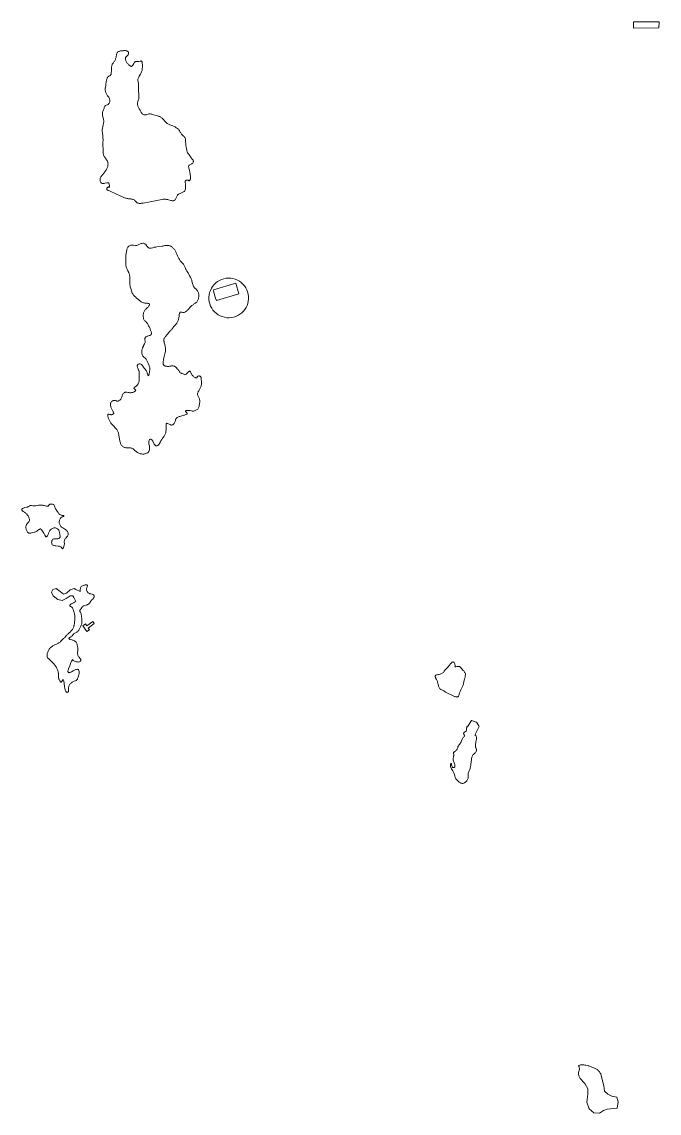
# Model space of a CAD drawing. Header units: metres. Extents: x 793723 to 812165, y 297650 to 314276.
# Drawn here: x 804742 to 806588, y 307861 to 311022 of the extents above; entities that cross this region are included whole.
import ezdxf

# ---------------------------------------------------------------- set-up
doc = ezdxf.new("R2010")
doc.units = ezdxf.units.M

msp = doc.modelspace()

# ---------------------------------------------------------------- linework, layer by layer
at = {"linetype": 'Continuous', "lineweight": 13}
for points in [[(806587.78, 311022.1), (806587.27, 311005.39), (806513.5, 311004), (806513.68, 311022.37)], [(805305.94, 310215.57), (805304.82, 310218.56), (805303.15, 310218.11), (805296.31, 310242.11), (805298.09, 310242.56), (805297.19, 310245.87), (805361.91, 310264.95), (805370.32, 310234.65)], [(804930.31, 309256.04), (804917.81, 309272.28), (804926.25, 309278.17), (804930.27, 309272.97), (804947.16, 309285.19), (804950.84, 309279.99), (804933.51, 309266.01), (804937.53, 309260.93)]]:
    msp.add_lwpolyline(points, close=True, dxfattribs=at)
for points in [[(804987.1, 310854.44), (804987.65, 310856.44), (804988.31, 310858.32), (804989.09, 310859.98), (804989.97, 310861.53), (804991.08, 310862.86), (804992.31, 310863.86), (804993.64, 310864.64), (804996.31, 310866.19), (804997.53, 310866.97), (804998.53, 310867.97), (804999.41, 310869.41), (804999.97, 310870.96), (805000.3, 310872.73), (805000.63, 310874.73), (805000.73, 310876.72), (805000.84, 310878.82), (805001.05, 310885.35), (805001.37, 310889.78), (805001.59, 310891.88), (805001.92, 310893.87), (805002.24, 310895.87), (805002.91, 310897.64), (805003.68, 310899.3), (805004.46, 310900.52), (805006.23, 310902.85), (805007.34, 310904.4), (805008.45, 310906.06), (805009.56, 310907.72), (805010.56, 310909.5), (805011.56, 310911.38), (805012.44, 310913.15), (805013.33, 310915.15), (805013.99, 310917.03), (805014.43, 310919.02), (805014.87, 310920.9), (805015.75, 310926.66), (805016.19, 310928.76)], [(805016.19, 310928.76), (805016.85, 310930.65), (805017.63, 310932.42), (805018.62, 310933.97), (805020.07, 310935.19), (805021.73, 310936.08), (805023.62, 310936.86), (805025.74, 310937.42), (805027.85, 310937.87), (805030.07, 310938.31), (805032.41, 310938.54), (805034.63, 310938.77), (805036.97, 310938.99), (805039.2, 310939), (805041.42, 310939), (805043.43, 310938.79), (805045.32, 310938.35), (805047.1, 310937.69), (805048.33, 310936.7), (805049.33, 310935.59), (805050.22, 310934.27), (805050.67, 310932.94), (805051.01, 310931.5), (805050.79, 310930.06), (805050.24, 310928.51), (805049.35, 310927.18), (805048.24, 310925.74), (805044.36, 310921.64), (805043.25, 310920.2), (805042.25, 310918.76), (805041.7, 310917.32), (805041.59, 310915.66), (805041.81, 310914), (805042.26, 310912.23), (805042.71, 310910.68), (805043.27, 310909.02), (805044.06, 310907.47), (805044.95, 310905.7)], [(805044.95, 310905.7), (805046.18, 310904.05), (805047.41, 310902.5), (805048.63, 310900.95), (805050.08, 310899.52), (805051.42, 310898.08), (805052.76, 310896.87), (805054.1, 310895.77), (805055.43, 310894.88), (805056.77, 310894.11), (805058, 310893.56)], [(805058, 310893.56), (805059.33, 310893.34), (805060.44, 310893.57), (805061.56, 310894.23), (805062.55, 310895.45), (805063.44, 310897), (805065.99, 310902.1), (805066.87, 310903.76), (805067.98, 310905.09), (805069.21, 310906.09), (805070.54, 310906.65), (805071.99, 310906.98), (805073.54, 310906.99), (805076.88, 310907.11), (805078.66, 310907.22), (805080.55, 310907.56), (805084.22, 310908.45), (805085.89, 310908.79), (805087.34, 310908.9), (805088.56, 310908.57), (805089.34, 310907.69), (805089.9, 310906.47), (805090.24, 310904.92), (805090.47, 310903.15), (805090.58, 310901.27), (805090.7, 310899.17), (805090.71, 310894.86), (805090.72, 310890.43), (805090.61, 310888.22), (805090.39, 310886), (805090.18, 310883.79), (805089.85, 310881.57), (805089.3, 310879.47), (805088.41, 310877.26), (805087.42, 310875.04), (805086.31, 310872.93), (805085.09, 310870.83), (805081.43, 310864.51)], [(804981.05, 310776.19), (804981.83, 310777.74), (804982.94, 310779.07), (804984.38, 310780.07), (804986.05, 310780.96), (804989.6, 310782.3), (804991.27, 310783.19), (804992.83, 310784.19), (804993.94, 310785.52), (804994.82, 310787.07), (804995.49, 310788.73), (804996.04, 310790.61), (804996.37, 310792.61), (804996.47, 310794.6), (804996.25, 310796.48), (804995.91, 310798.47), (804995.13, 310800.24), (804994.23, 310802.01), (804993.11, 310803.77), (804989.99, 310808.3), (804988.98, 310809.74), (804987.87, 310811.62), (804986.86, 310813.5), (804985.85, 310815.38), (804984.96, 310817.37), (804984.18, 310819.36), (804983.62, 310821.35), (804983.17, 310823.34), (804982.94, 310825.33), (804983.04, 310827.54), (804983.37, 310829.76), (804984.8, 310836.62), (804985.13, 310838.83), (804985.35, 310841.16), (804986, 310848.13), (804986.33, 310850.35), (804986.66, 310852.45), (804987.1, 310854.44)], [(805081.43, 310864.51), (805080.32, 310862.41), (805079.33, 310860.3), (805078.55, 310858.2), (805078, 310856.09), (805077.9, 310853.99), (805077.9, 310851.89), (805078.24, 310849.68), (805079.26, 310843.15), (805079.6, 310840.83), (805079.82, 310838.61), (805079.83, 310836.62), (805079.72, 310834.63), (805079.4, 310830.54), (805079.29, 310828.43), (805079.3, 310826.22), (805079.41, 310823.9), (805079.53, 310821.57), (805080.44, 310812.39), (805080.56, 310810.07), (805080.67, 310807.85), (805080.68, 310805.53), (805080.57, 310803.32), (805080.36, 310801.1), (805080.03, 310799.11), (805079.48, 310797.23), (805077.71, 310791.58), (805077.27, 310789.7), (805076.83, 310787.81), (805076.5, 310785.93), (805076.5, 310784.05), (805076.73, 310782.06), (805077.29, 310780.07), (805077.96, 310778.08), (805078.75, 310776.09), (805079.75, 310774.1), (805081.76, 310770.12), (805083.89, 310766.25)], [(804976.78, 310651.47), (804976.52, 310667.18), (804976.62, 310671.83), (804976.71, 310681.23), (804976.59, 310685.99), (804976.58, 310688.32), (804976.36, 310690.64), (804976.13, 310692.85), (804975.22, 310699.49), (804974.88, 310701.7), (804974.66, 310703.92), (804974.54, 310706.13), (804974.64, 310708.34), (804974.75, 310710.78), (804974.97, 310713.1), (804975.3, 310715.54), (804975.85, 310717.86), (804977.61, 310724.84), (804978.16, 310727.16), (804978.6, 310729.38), (804978.82, 310731.7), (804978.92, 310734.02), (804978.7, 310736.24), (804978.36, 310738.56), (804977.8, 310740.77), (804976, 310747.63), (804975.44, 310749.84), (804975.1, 310752.16), (804974.98, 310754.27), (804974.98, 310756.48), (804975.19, 310758.58), (804975.63, 310760.69), (804976.19, 310762.46), (804978.18, 310767.55), (804978.73, 310769.21), (804979.72, 310772.54), (804980.28, 310774.42), (804981.05, 310776.19)], [(805083.89, 310766.25), (805086.23, 310762.16), (805087.46, 310760.17), (805088.69, 310758.41), (805090.03, 310756.75), (805091.48, 310755.31), (805093.04, 310754.21), (805094.71, 310753.44), (805096.6, 310753.11), (805098.38, 310753.01), (805100.05, 310753.01), (805101.72, 310753.35), (805103.72, 310753.9), (805107.61, 310755.13), (805109.73, 310755.58), (805111.62, 310755.69), (805113.73, 310755.59), (805115.74, 310755.26), (805117.85, 310754.82), (805119.97, 310754.27), (805126.54, 310752.3), (805132.77, 310750.65), (805134.89, 310749.99), (805136.89, 310749.34), (805138.9, 310748.57), (805140.9, 310747.68), (805142.8, 310746.69), (805144.58, 310745.59), (805146.36, 310744.38), (805148.15, 310743.05), (805149.71, 310741.62), (805151.27, 310740.18), (805152.83, 310738.64), (805154.17, 310736.98), (805157.96, 310732.34), (805159.3, 310730.8), (805160.75, 310729.47), (805162.53, 310728.15)], [(805162.53, 310728.15), (805164.43, 310727.05), (805166.43, 310726.06), (805168.55, 310725.06), (805175.12, 310722.42), (805179.35, 310720.66), (805183.25, 310718.79), (805185.26, 310717.8), (805187.15, 310716.81), (805188.93, 310715.71), (805190.61, 310714.71), (805192.17, 310713.61), (805193.73, 310712.51), (805195.07, 310711.29), (805196.18, 310709.97), (805197.19, 310708.64), (805197.97, 310707.21), (805199.53, 310704.22), (805200.65, 310702.23), (805201.77, 310700.35), (805203.11, 310698.59), (805204.45, 310696.82), (805205.9, 310695.16), (805207.46, 310693.62), (805210.02, 310691.52), (805211.58, 310690.2), (805212.92, 310688.65), (805214.04, 310686.99), (805214.71, 310685.33), (805215.27, 310683.57), (805215.61, 310681.68), (805215.95, 310679.58), (805216.06, 310677.59), (805216.53, 310668.08), (805216.65, 310666.19), (805216.87, 310664.2), (805217.1, 310662.21), (805217.55, 310660)], [(805217.55, 310660), (805218.45, 310655.47), (805219.24, 310651.04), (805219.69, 310648.94), (805220.25, 310646.84), (805220.92, 310644.85), (805221.82, 310643.08), (805222.94, 310641.31), (805224.05, 310639.65), (805225.28, 310638), (805228.85, 310633.25), (805229.97, 310631.7), (805231.98, 310628.72), (805232.87, 310627.28), (805234.21, 310625.62), (805236.78, 310622.64), (805237.78, 310621.21), (805238.45, 310619.66), (805238.46, 310618), (805238.13, 310616.45), (805237.46, 310614.79), (805236.47, 310613.24), (805235.36, 310611.79), (805233.91, 310610.57), (805232.47, 310609.68), (805227.91, 310607.68), (805226.58, 310606.9), (805225.58, 310605.91), (805225.02, 310604.8), (805224.81, 310603.47), (805224.81, 310601.92), (805225.15, 310600.37), (805225.48, 310598.6), (805227.17, 310592.96), (805227.62, 310590.64), (805228.18, 310588.43), (805228.52, 310585.99), (805229.2, 310581.35)], [(804968.85, 310569.56), (804969.62, 310571.66), (804970.73, 310573.66), (804971.95, 310575.54), (804973.39, 310577.32), (804974.95, 310579.2), (804979.72, 310584.64), (804981.27, 310586.52), (804982.71, 310588.52), (804984.16, 310590.51), (804985.49, 310592.73), (804986.59, 310594.83), (804987.7, 310597.05), (804988.7, 310599.26), (804989.58, 310601.26), (804990.25, 310603.36), (804990.8, 310605.35), (804991.02, 310606.79), (804991.13, 310608.23), (804991.23, 310610.22), (804991.12, 310612.22), (804990.78, 310614.32), (804990.33, 310616.2), (804989.43, 310618.3), (804988.43, 310620.29), (804987.2, 310622.28), (804985.86, 310624.16), (804983.07, 310628.02), (804981.73, 310630.01), (804980.5, 310632), (804979.38, 310633.99), (804978.49, 310636.09), (804977.93, 310638.19), (804977.48, 310640.29), (804977.14, 310642.5), (804977.02, 310644.72), (804976.9, 310646.93), (804976.78, 310651.47)], [(804987.61, 310540.17), (804988.28, 310541.61), (804989.39, 310542.5), (804990.61, 310543.16), (804991.83, 310543.61), (804992.83, 310543.94), (804993.28, 310543.94), (804993.39, 310543.17), (804993.73, 310542.62), (804994.06, 310542.18), (804994.4, 310542.18), (804994.73, 310542.51), (804994.95, 310543.17), (804995.06, 310544.17), (804995.05, 310548.6), (804994.93, 310550.26), (804994.71, 310551.8), (804994.26, 310553.24), (804993.7, 310554.57), (804993.03, 310555.56), (804992.03, 310556.11), (804990.8, 310556.44), (804989.36, 310556.33), (804987.69, 310555.99), (804982.35, 310554.65), (804980.24, 310554.2), (804978.12, 310553.98), (804976.12, 310553.97), (804974.23, 310554.3), (804972.67, 310555.07), (804971.22, 310556.18), (804970.1, 310557.39), (804969.21, 310558.94), (804968.54, 310560.93), (804968.2, 310563.03), (804968.19, 310565.13), (804968.41, 310567.35), (804968.85, 310569.56)], [(805229.2, 310581.35), (805229.54, 310578.91), (805229.76, 310576.59), (805229.88, 310574.38), (805230, 310572.05), (805229.89, 310569.95), (805229.78, 310567.96), (805229.34, 310566.19), (805228.79, 310564.64), (805228.13, 310563.42), (805227.24, 310562.64), (805226.35, 310562.2), (805225.24, 310562.19), (805224.12, 310562.63), (805223.01, 310563.3), (805221.78, 310563.74), (805220.45, 310564.06), (805219.22, 310563.95), (805217.89, 310563.5), (805216.67, 310562.84), (805215.56, 310561.84), (805214.78, 310560.73), (805214.34, 310559.4), (805214.23, 310557.96), (805214.46, 310556.53), (805215.24, 310553.1), (805215.58, 310551.11), (805215.81, 310548.89), (805215.93, 310546.57), (805216.04, 310544.36), (805215.94, 310542.03), (805215.72, 310539.82), (805215.61, 310538.49), (805215.39, 310537.16), (805214.84, 310535.39), (805214.18, 310533.84), (805213.29, 310532.4), (805211.96, 310531.07)], [(805093.42, 310497.37), (805090.97, 310497.03), (805088.64, 310496.69), (805086.3, 310496.47), (805083.97, 310496.35), (805081.74, 310496.46), (805079.51, 310496.78), (805077.51, 310497.33), (805075.84, 310498.32), (805074.28, 310499.43), (805072.83, 310500.75), (805069.82, 310503.62), (805068.26, 310505.06), (805066.69, 310506.27), (805065.02, 310507.26), (805063.24, 310508.03), (805061.24, 310508.58), (805059.23, 310509.02), (805057.12, 310509.24), (805050.77, 310509.88), (805048.55, 310510.21), (805046.43, 310510.54), (805044.1, 310511.09), (805041.76, 310511.86), (805039.42, 310512.62), (805037.08, 310513.62), (805034.74, 310514.5), (805027.95, 310517.58), (805012.02, 310525.07), (804999.09, 310531.23), (804997.2, 310532), (804995.42, 310532.66), (804991.97, 310533.87), (804990.41, 310534.53), (804989.18, 310535.52), (804988.07, 310536.96), (804987.51, 310538.51), (804987.61, 310540.17)], [(805211.96, 310531.07), (805210.18, 310529.96), (805208.29, 310528.96), (805206.18, 310528.07), (805201.95, 310526.4), (805199.84, 310525.51), (805197.73, 310524.51), (805195.84, 310523.39), (805194.17, 310522.06), (805192.73, 310520.51), (805191.4, 310518.63), (805190.29, 310516.63), (805189.3, 310514.64), (805187.41, 310510.54), (805186.42, 310508.65), (805185.31, 310506.88), (805184.09, 310505.44), (805182.75, 310504.44), (805181.09, 310503.88), (805179.2, 310503.88), (805177.3, 310503.98), (805175.19, 310504.42), (805172.96, 310504.97), (805166.39, 310506.84), (805164.39, 310507.27), (805162.27, 310507.82), (805160.27, 310508.15), (805158.15, 310508.48), (805156.04, 310508.58), (805153.7, 310508.47), (805151.37, 310508.24), (805149.03, 310507.9), (805142.02, 310506.45), (805137.24, 310505.55), (805113.44, 310501.29), (805108.77, 310500.39), (805097.87, 310498.15), (805093.42, 310497.37)], [(805053.85, 310287.8), (805053.4, 310290.12), (805052.73, 310292), (805051.95, 310293.99), (805051.05, 310295.87), (805048.15, 310301.51), (805047.25, 310303.38), (805046.36, 310305.6), (805045.57, 310307.81), (805044.79, 310310.02), (805044.12, 310312.23), (805043.67, 310314.55), (805043.22, 310316.76), (805042.88, 310319.2), (805042.76, 310321.74), (805042.64, 310324.18), (805042.61, 310338.12), (805042.82, 310342.55), (805042.93, 310344.65), (805043.15, 310346.75), (805043.69, 310351.07), (805045.34, 310361.7), (805045.78, 310363.91), (805046.44, 310365.91), (805047.21, 310367.79), (805048.43, 310369.45), (805049.77, 310370.89), (805051.43, 310372.22), (805053.21, 310373.45), (805055.1, 310374.34), (805057.1, 310375.12), (805059.1, 310375.56), (805061.33, 310375.79), (805063.66, 310375.68), (805070.45, 310374.81), (805072.79, 310374.71), (805074.9, 310374.83), (805077.02, 310375.27)], [(805077.02, 310375.27), (805079.02, 310376.05), (805080.91, 310376.94), (805084.8, 310379.05), (805087.02, 310380.05), (805089.35, 310380.72), (805091.69, 310381.06), (805094.03, 310380.85), (805095.92, 310380.19), (805097.7, 310379.42), (805099.26, 310378.31), (805100.38, 310377.43), (805101.27, 310376.66), (805101.83, 310376.11), (805102.05, 310375.77)], [(805102.05, 310375.77), (805102.83, 310374.34), (805103.73, 310372.9), (805104.95, 310371.35), (805106.41, 310369.7), (805108.19, 310368.15), (805110.08, 310367.05), (805112.2, 310366.5), (805114.42, 310366.51), (805116.65, 310366.84), (805120.76, 310368.07), (805122.99, 310368.63), (805125.21, 310369.19), (805129.88, 310370.09), (805136.89, 310371.1), (805148.46, 310372.67), (805150.57, 310373.01), (805152.69, 310373.46), (805155.91, 310374.24), (805157.58, 310374.58), (805159.47, 310374.8), (805161.47, 310374.92), (805163.47, 310374.92), (805165.48, 310374.71), (805167.37, 310374.38), (805169.26, 310373.94), (805171.16, 310373.17), (805172.83, 310372.4), (805174.39, 310371.3), (805175.84, 310370.19), (805177.29, 310368.98), (805178.74, 310367.65), (805180.3, 310366.22), (805181.75, 310364.67), (805183.2, 310363.13), (805184.54, 310361.47), (805185.76, 310359.81), (805186.88, 310358.16)], [(805186.88, 310358.16), (805188, 310356.06), (805188.89, 310353.85), (805189.79, 310351.63), (805191.47, 310347.1), (805192.25, 310344.89), (805193.26, 310342.68), (805194.15, 310340.8), (805196.17, 310337.15), (805198.29, 310333.51), (805199.52, 310331.74), (805200.63, 310329.97), (805201.97, 310328.42), (805203.53, 310326.77), (805206.77, 310323.57), (805208.33, 310321.91), (805209.67, 310320.14), (805210.9, 310318.38), (805212.01, 310316.5), (805213.02, 310314.51), (805214.03, 310312.52), (805214.92, 310310.53), (805217.05, 310305.22), (805217.72, 310303.56), (805218.61, 310301.91), (805219.62, 310300.25), (805222.97, 310294.94), (805227.55, 310286.88), (805230.01, 310282.57), (805231.02, 310280.36), (805232.02, 310278.14), (805232.92, 310275.93), (805233.7, 310273.61), (805234.38, 310271.18), (805236.06, 310264.1), (805236.62, 310261.78), (805237.41, 310259.57), (805238.3, 310257.36)], [(805109.9, 310206.04), (805108.46, 310206.59), (805106.79, 310206.92), (805104.78, 310207.13), (805100.55, 310207.46), (805098.33, 310207.78), (805096.1, 310208.11), (805093.99, 310208.66), (805091.76, 310209.54), (805089.64, 310210.53), (805087.64, 310211.74), (805085.63, 310213.18), (805083.62, 310214.5), (805079.83, 310217.59), (805077.83, 310219.13), (805074.15, 310222.22), (805070.47, 310225.53), (805068.68, 310227.19), (805067.01, 310228.85), (805065.34, 310230.61), (805063.89, 310232.49), (805062.66, 310234.37), (805061.54, 310236.36), (805060.65, 310238.46), (805059.97, 310240.67), (805059.3, 310242.88), (805057.39, 310249.63), (805055.82, 310254.82), (805055.37, 310256.37), (805054.92, 310258.58), (805054.7, 310260.91), (805054.58, 310263.23), (805054.57, 310265.56), (805054.55, 310276.29), (805054.43, 310280.94), (805054.31, 310283.26), (805054.19, 310285.58), (805053.85, 310287.8)], [(805286.16, 310205.24), (805284.48, 310211.76), (805283.57, 310218.4), (805283.44, 310225.04), (805284.21, 310231.68), (805285.64, 310238.21), (805287.74, 310244.52), (805290.73, 310250.51), (805294.27, 310256.16), (805298.49, 310261.37), (805303.26, 310266.03), (805308.6, 310270.14), (805314.26, 310273.47), (805320.38, 310276.25), (805326.71, 310278.26), (805333.28, 310279.49), (805339.95, 310280.06), (805346.63, 310279.74)], [(805346.63, 310279.74), (805353.2, 310278.65), (805359.65, 310276.89), (805365.89, 310274.36), (805371.68, 310271.06), (805377.15, 310267.2), (805382.05, 310262.67), (805386.4, 310257.59), (805390.2, 310252.07), (805393.22, 310246.21), (805395.68, 310239.91), (805397.25, 310233.49), (805398.16, 310226.86), (805398.29, 310220.11), (805397.63, 310213.46), (805396.09, 310206.93), (805393.99, 310200.73), (805391, 310194.64), (805387.46, 310188.98), (805383.24, 310183.88), (805378.46, 310179.23), (805373.13, 310175.12), (805367.47, 310171.67), (805361.35, 310168.89), (805355.02, 310166.89), (805348.45, 310165.65), (805341.78, 310165.2), (805335.1, 310165.4), (805328.53, 310166.49), (805322.08, 310168.36), (805315.95, 310170.89), (805310.05, 310174.09), (805304.69, 310178.06), (805299.68, 310182.58), (805295.33, 310187.55), (805291.53, 310193.08), (805288.51, 310199.04), (805286.16, 310205.24)], [(805238.3, 310257.36), (805239.31, 310255.37), (805240.65, 310253.6), (805242.21, 310251.83), (805247.23, 310246.97), (805248.9, 310245.21), (805250.24, 310243.44), (805251.36, 310241.67), (805252.25, 310239.68), (805252.93, 310237.69), (805253.49, 310235.7), (805253.94, 310233.6), (805254.27, 310231.5), (805254.39, 310229.28), (805254.29, 310227.07), (805253.96, 310224.75), (805253.52, 310222.42), (805252.97, 310220.21), (805252.3, 310217.99), (805251.53, 310215.89), (805250.53, 310213.89), (805249.42, 310212.01), (805248.2, 310210.35), (805246.65, 310208.91), (805244.98, 310207.68), (805243.09, 310206.57), (805239.32, 310204.24), (805237.54, 310203.02), (805235.87, 310201.91), (805234.43, 310200.69), (805232.87, 310199.36), (805229.99, 310196.69), (805228.66, 310195.25), (805227.32, 310193.92), (805226.1, 310192.37), (805222.33, 310187.93), (805221.11, 310186.49), (805219.78, 310185.16)], [(805113.75, 310131.8), (805112.97, 310133.9), (805111.07, 310138.1), (805108.94, 310142.19), (805107.94, 310144.18), (805106.82, 310146.16), (805105.59, 310148.04), (805104.36, 310149.81), (805102.91, 310151.58), (805101.57, 310153.01), (805098.78, 310155.66), (805097.45, 310156.99), (805096.22, 310158.42), (805095.21, 310159.86), (805094.43, 310161.74), (805093.87, 310163.73), (805093.53, 310165.72), (805093.41, 310167.93), (805093.3, 310170.15), (805093.4, 310172.36), (805093.51, 310174.57), (805093.73, 310176.79), (805094.17, 310179), (805094.72, 310181.11), (805095.49, 310183.1), (805096.6, 310184.98), (805097.93, 310186.76), (805099.38, 310188.42), (805101.04, 310189.97), (805105.93, 310194.63), (805107.48, 310196.18), (805108.81, 310197.74), (805109.92, 310199.29), (805110.81, 310200.95), (805111.25, 310202.61), (805111.36, 310204.05), (805110.91, 310205.16), (805109.9, 310206.04)], [(805219.78, 310185.16), (805218.33, 310183.83), (805216.78, 310182.83), (805215.22, 310181.94), (805213.56, 310181.27), (805211.78, 310180.83), (805210, 310180.71), (805208.22, 310180.82), (805204.88, 310181.36), (805203.32, 310181.47), (805201.87, 310181.36), (805200.65, 310181.02), (805199.65, 310180.02), (805198.87, 310178.69), (805198.21, 310177.03), (805197.77, 310175.15), (805197.33, 310173.16), (805197, 310171.05), (805195.9, 310164.19), (805195.58, 310161.98), (805195.02, 310159.65), (805194.47, 310157.44), (805193.81, 310155.33), (805192.93, 310153.23), (805191.82, 310151.23), (805190.49, 310149.35), (805189.04, 310147.57), (805187.49, 310145.8), (805182.83, 310140.48), (805181.28, 310138.7), (805179.83, 310136.82), (805177.17, 310133.05), (805175.84, 310131.39), (805174.4, 310129.72), (805173.07, 310128.28), (805170.51, 310126.06), (805169.4, 310124.95), (805167.96, 310123.4)], [(805088.99, 310063.79), (805088.87, 310066), (805088.86, 310068.33), (805089.08, 310070.54), (805089.52, 310072.42), (805090.07, 310074.31), (805090.74, 310076.19), (805091.51, 310078.07), (805093.61, 310083.06), (805094.28, 310084.39), (805097.16, 310089.82), (805097.93, 310091.59), (805098.37, 310093.36), (805098.59, 310095.24), (805098.48, 310097.23), (805098.13, 310101.11), (805098.02, 310103.1), (805098.24, 310104.65), (805098.57, 310106.09), (805099.12, 310107.53), (805099.9, 310108.63), (805101.23, 310109.86), (805102.9, 310110.74), (805104.67, 310111.52), (805106.68, 310112.19), (805110.79, 310113.42), (805112.68, 310114.09), (805114.35, 310114.87), (805115.68, 310115.75), (805116.68, 310116.86), (805117.12, 310118.19), (805117.23, 310119.74), (805117, 310121.4), (805116.66, 310123.39), (805116.1, 310125.38), (805115.43, 310127.48), (805114.65, 310129.69), (805113.75, 310131.8)], [(805167.96, 310123.4), (805166.74, 310121.74), (805164.08, 310118.19), (805162.86, 310116.64), (805157.64, 310110.54), (805156.42, 310109.1), (805155.31, 310107.55), (805154.31, 310106), (805153.54, 310104.44), (805153.1, 310102.89), (805152.99, 310101.12), (805153.11, 310099.13), (805153.22, 310097.58), (805153.56, 310095.92), (805153.9, 310094.15), (805154.35, 310092.05), (805155.58, 310087.85), (805156.14, 310085.53), (805156.7, 310083.21), (805157.15, 310080.88), (805157.49, 310078.56), (805157.72, 310076.24), (805157.84, 310073.91), (805157.84, 310071.48), (805157.74, 310069.26), (805157.41, 310066.94), (805156.97, 310064.73), (805155.98, 310060.19), (805153.22, 310048.78), (805152.12, 310044.02), (805151.68, 310041.7), (805151.35, 310039.37), (805151.14, 310037.16), (805151.03, 310034.94), (805151.04, 310032.84), (805151.26, 310031.18), (805151.6, 310029.74), (805152.27, 310028.42)], [(805105.82, 310001.31), (805106.27, 309999.76), (805106.83, 309998.43), (805107.39, 309997.55), (805107.95, 309997.22), (805108.5, 309997.66), (805109.05, 309998.77), (805109.61, 310000.32), (805110.05, 310002.09), (805110.6, 310004.2), (805110.93, 310006.52), (805111.37, 310008.85), (805111.7, 310011.17), (805111.91, 310013.72), (805112.13, 310016.15), (805112.12, 310018.59), (805111.9, 310020.91), (805111.45, 310023.01), (805110.89, 310025), (805110.32, 310026.99), (805109.54, 310028.98), (805107.86, 310033.18), (805106.86, 310035.28), (805105.85, 310037.38), (805104.84, 310039.37), (805103.84, 310041.36), (805102.61, 310043.35), (805101.38, 310045.12), (805100.04, 310046.78), (805098.48, 310048.21), (805095.25, 310050.97), (805093.8, 310052.29), (805092.46, 310053.84), (805091.34, 310055.61), (805090.45, 310057.49), (805089.77, 310059.48), (805089.32, 310061.69), (805088.99, 310063.79)], [(805081.17, 309981.22), (805081.38, 309983.21), (805081.49, 309984.76), (805081.71, 309988.41), (805081.81, 309990.63), (805081.91, 309997.93), (805081.9, 310000.37), (805081.78, 310002.8), (805081.67, 310005.12), (805081.44, 310007.45), (805081.1, 310009.77), (805080.54, 310011.98), (805079.98, 310013.64), (805077.74, 310018.95), (805077.07, 310021.05), (805076.4, 310023.04), (805076.06, 310024.92), (805076.05, 310026.69), (805076.38, 310028.24), (805077.27, 310029.46), (805078.38, 310030.35), (805079.83, 310031.01), (805081.49, 310031.46), (805083.16, 310031.69), (805084.83, 310031.58), (805086.39, 310031.03), (805088.06, 310030.04), (805089.51, 310028.71), (805090.85, 310026.95), (805092.19, 310025.07), (805096.1, 310019.1), (805097.44, 310017.11), (805101.35, 310012.03), (805102.46, 310010.26), (805103.47, 310008.61), (805104.25, 310006.73), (805104.92, 310004.85), (805105.82, 310001.31)], [(805152.27, 310028.42), (805153.05, 310027.42), (805154.17, 310026.43), (805155.61, 310025.77), (805157.17, 310025.22), (805158.84, 310024.78), (805160.85, 310024.45), (805162.96, 310024.13), (805165.08, 310024.02), (805167.08, 310024.25), (805169.08, 310024.47), (805173.31, 310025.15), (805175.53, 310025.48), (805177.65, 310025.6), (805179.76, 310025.61), (805181.65, 310025.39), (805183.55, 310024.84), (805185.22, 310023.96), (805186.89, 310022.63), (805188.34, 310021.2), (805192.69, 310016.67), (805194.03, 310015.24), (805195.26, 310013.8), (805196.48, 310012.25), (805197.49, 310010.6), (805198.38, 310008.94), (805199.39, 310007.39), (805200.5, 310006.07), (805201.95, 310005.07), (805203.62, 310004.3), (805205.29, 310003.64), (805209.08, 310002.32), (805210.97, 310001.67), (805212.75, 310001.23), (805214.53, 310001.01), (805216.2, 310001.35), (805217.54, 310001.9), (805218.87, 310002.9)], [(805218.87, 310002.9), (805219.98, 310004.12), (805222.31, 310006.78), (805223.53, 310008), (805224.75, 310009.11), (805225.98, 310009.78), (805227.09, 310010.11), (805228.09, 310010), (805228.98, 310009.56), (805229.87, 310008.57), (805230.54, 310007.24), (805232, 310004.04), (805232.89, 310002.27), (805234.01, 310000.5), (805235.35, 309998.85), (805236.91, 309997.3), (805238.47, 309995.75), (805240.03, 309994.43), (805241.7, 309993.11), (805243.26, 309992.11), (805244.71, 309991.34), (805246.16, 309990.9), (805247.27, 309990.91), (805248.27, 309991.46), (805249.05, 309992.46), (805249.83, 309993.68), (805250.6, 309994.79), (805251.71, 309995.78), (805252.71, 309996.23), (805253.94, 309996.56), (805255.16, 309996.57), (805256.5, 309996.35), (805257.72, 309995.8), (805258.72, 309995.14), (805259.62, 309994.14), (805260.4, 309993.15), (805260.85, 309991.93), (805260.96, 309990.61)], [(805043.19, 309949.37), (805045.3, 309949.16), (805049.75, 309948.39), (805051.65, 309948.17), (805053.76, 309948.07), (805055.76, 309948.07), (805057.77, 309948.08), (805059.55, 309948.3), (805061.33, 309948.53), (805062.99, 309948.87), (805064.88, 309949.53), (805066.55, 309950.31), (805068.11, 309951.2), (805069.44, 309952.2), (805070.55, 309953.31), (805071.22, 309954.31), (805071.44, 309955.3), (805071.21, 309956.19), (805070.65, 309956.96), (805069.76, 309957.73), (805068.87, 309958.4), (805067.2, 309959.5), (805066.64, 309960.05), (805066.19, 309960.6), (805066.08, 309961.16), (805066.52, 309962.15), (805067.41, 309963.15), (805068.74, 309964.26), (805072.97, 309967.37), (805074.3, 309968.59), (805075.63, 309969.81), (805076.85, 309971.14), (805077.96, 309972.47), (805078.96, 309974.02), (805079.73, 309975.57), (805080.4, 309977.35), (805080.84, 309979.34), (805081.17, 309981.22)], [(805260.96, 309990.61), (805261.08, 309987.95), (805261.08, 309986.51), (805261.31, 309984.96), (805262.09, 309981.76), (805262.43, 309979.99), (805262.44, 309977.99), (805262.44, 309975.89), (805262.11, 309973.79), (805261.78, 309971.57), (805261.34, 309969.36), (805260.68, 309967.26), (805260.02, 309965.04), (805259.13, 309962.94), (805258.25, 309960.83), (805257.14, 309958.84), (805253.93, 309953.08), (805252.82, 309951.19), (805251.93, 309949.31), (805251.27, 309947.43), (805250.72, 309945.54), (805250.61, 309943.66), (805250.84, 309941.78), (805251.4, 309939.9), (805252.18, 309938.02), (805253.08, 309936.14), (805255.09, 309932.38), (805255.98, 309930.51), (805256.65, 309928.51), (805257.1, 309926.52), (805257.22, 309924.64), (805257.11, 309922.76), (805256.89, 309920.88), (805256.35, 309917.01), (805255.36, 309910.14), (805254.92, 309907.93), (805254.37, 309905.82), (805253.48, 309903.94)], [(805000.34, 309904.23), (804999.67, 309906.44), (804999.11, 309908.77), (804998.77, 309911.09), (804998.54, 309913.3), (804998.65, 309915.3), (804998.86, 309917.29), (804999.42, 309919.06), (805000.19, 309920.72), (805001.41, 309922.16), (805002.86, 309923.38), (805004.52, 309924.49), (805006.19, 309925.27), (805007.75, 309925.72), (805009.3, 309925.94), (805010.86, 309925.73), (805012.42, 309925.29), (805015.43, 309924.3), (805016.99, 309923.86), (805018.54, 309923.75), (805020.32, 309923.98), (805021.99, 309924.53), (805023.66, 309925.42), (805025.21, 309926.53), (805026.66, 309927.87), (805027.99, 309929.42), (805029.21, 309931.3), (805030.09, 309933.19), (805030.98, 309935.29), (805032.64, 309939.61), (805033.52, 309941.71), (805034.41, 309943.6), (805035.52, 309945.48), (805036.74, 309947.03), (805038.07, 309948.25), (805039.52, 309949.03), (805041.3, 309949.37), (805043.19, 309949.37)], [(805003.91, 309855), (805002.46, 309856.54), (805001.12, 309858.2), (804999.78, 309859.97), (804998.44, 309861.74), (804997.21, 309863.5), (804996.09, 309865.38), (804995.09, 309867.26), (804994.08, 309869.14), (804993.3, 309871.13), (804992.51, 309873.12), (804991.95, 309875.22), (804991.5, 309877.21), (804991.17, 309879.09), (804990.94, 309880.97), (804990.82, 309882.63), (804990.93, 309883.96), (804991.15, 309885.07), (804991.71, 309885.84), (804992.48, 309885.96), (804993.49, 309885.85), (804995.94, 309885.19), (804997.38, 309884.75), (804998.94, 309884.53), (805000.61, 309884.43), (805002.17, 309884.43), (805003.95, 309884.88), (805005.5, 309885.54), (805006.73, 309886.43), (805007.61, 309887.54), (805008.06, 309888.87), (805007.94, 309890.09), (805007.38, 309891.52), (805006.6, 309893.07), (805003.25, 309898.04), (805002.24, 309899.92), (805001.24, 309902.02), (805000.34, 309904.23)], [(805253.48, 309903.94), (805252.26, 309902.28), (805250.93, 309900.84), (805249.38, 309899.5), (805247.6, 309898.28), (805245.82, 309897.17), (805244.04, 309896.28), (805242.04, 309895.39), (805240.15, 309894.84), (805238.26, 309894.5), (805236.37, 309894.38), (805234.59, 309894.6), (805232.81, 309895.15), (805229.25, 309896.36), (805227.46, 309896.69), (805225.57, 309896.9), (805223.57, 309896.79), (805220.23, 309896.34), (805218.9, 309896.11), (805217.67, 309895.78), (805216.67, 309895.33), (805215.9, 309894.78), (805215.68, 309894.22), (805215.79, 309893.67), (805216.35, 309892.9), (805218.91, 309890.69), (805219.69, 309889.81), (805220.14, 309888.92), (805220.36, 309888.04), (805220.25, 309887.26), (805219.59, 309886.27), (805218.37, 309885.49), (805216.81, 309884.71), (805215.03, 309884.04), (805213.03, 309883.37), (805210.81, 309882.7), (805201.69, 309880.25), (805199.35, 309879.58)], [(805199.35, 309879.58), (805197.13, 309878.8), (805195.13, 309878.02), (805193.13, 309877.02), (805191.35, 309875.91), (805189.79, 309874.69), (805188.46, 309873.25), (805187.58, 309871.69), (805186.91, 309870.03), (805186.36, 309868.26), (805185.37, 309864.61), (805184.82, 309862.72), (805184.15, 309861.06), (805183.04, 309859.29), (805181.71, 309857.74), (805180.27, 309856.3), (805178.6, 309855.3), (805176.93, 309854.52), (805175.27, 309854.29), (805173.82, 309854.4), (805172.37, 309854.84), (805170.81, 309855.5), (805166.02, 309857.92), (805164.46, 309858.69), (805163.13, 309859.13), (805161.9, 309859.35), (805160.9, 309859.13), (805160.12, 309858.35), (805159.68, 309857.02), (805159.46, 309855.25), (805159.36, 309853.37), (805159.25, 309851.16), (805159.38, 309844.07), (805159.38, 309841.53), (805159.28, 309839.09), (805159.17, 309836.77), (805158.84, 309834.33), (805158.4, 309832.01)], [(805065.49, 309784.32), (805063.82, 309785.53), (805062.04, 309786.52), (805060.26, 309787.29), (805058.25, 309787.73), (805056.25, 309788.06), (805054.13, 309788.17), (805045.57, 309788.59), (805043.23, 309788.8), (805040.89, 309789.13), (805038.66, 309789.57), (805036.66, 309790.23), (805034.77, 309791.22), (805033.21, 309792.43), (805031.98, 309793.87), (805030.75, 309795.53), (805029.75, 309797.29), (805028.74, 309799.17), (805027.84, 309801.16), (805027.06, 309803.15), (805026.39, 309805.25), (805025.72, 309807.58), (805025.26, 309809.9), (805024.7, 309812.33), (805024.36, 309814.77), (805022.78, 309824.39), (805022.33, 309826.82), (805021.88, 309829.15), (805021.32, 309831.47), (805020.65, 309833.68), (805019.86, 309835.89), (805018.86, 309837.99), (805017.74, 309839.98), (805016.29, 309841.86), (805014.73, 309843.62), (805013.16, 309845.39), (805006.81, 309851.91), (805003.91, 309855)], [(805109.61, 309808.1), (805109.39, 309806.44), (805109.29, 309804.67), (805109.4, 309802.79), (805109.52, 309800.69), (805109.86, 309798.7), (805110.98, 309793.72), (805111.32, 309791.4), (805111.55, 309789.07), (805111.55, 309786.64), (805111.45, 309784.32), (805111.12, 309782.1), (805110.68, 309780), (805109.91, 309778), (805108.8, 309776.34), (805107.58, 309775.12), (805106.13, 309774.01), (805104.46, 309773.12), (805102.69, 309772.45), (805100.8, 309771.79), (805098.91, 309771.23), (805096.9, 309770.78), (805094.9, 309770.44), (805092.79, 309770.33), (805090.67, 309770.32), (805088.56, 309770.54), (805086.44, 309770.87), (805084.33, 309771.42), (805082.32, 309772.08), (805080.43, 309772.96), (805078.65, 309773.84), (805076.98, 309774.94), (805075.19, 309775.93), (805073.52, 309777.15), (805071.96, 309778.36), (805070.29, 309779.9), (805067.05, 309782.88), (805065.49, 309784.32)], [(805158.4, 309832.01), (805157.85, 309829.8), (805157.08, 309827.58), (805156.08, 309825.59), (805154.86, 309823.7), (805153.64, 309821.93), (805150.87, 309818.16), (805149.43, 309816.28), (805146.88, 309812.17), (805144.33, 309808.19), (805143.22, 309806.08), (805140.45, 309800.87), (805139.45, 309799.32), (805138.46, 309797.88), (805137.68, 309796.88), (805136.79, 309795.99), (805135.46, 309794.89), (805134.01, 309794.22), (805132.68, 309793.88), (805131.34, 309793.99), (805130.12, 309794.32), (805128.89, 309794.87), (805127.56, 309796.08), (805126.22, 309797.63), (805125.1, 309799.4), (805123.98, 309801.28), (805120.85, 309807.24), (805119.74, 309809.12), (805118.73, 309810.56), (805117.73, 309811.77), (805116.61, 309812.66), (805115.5, 309813.21), (805114.16, 309813.32), (805112.72, 309812.98), (805111.49, 309812.09), (805110.5, 309810.87), (805109.94, 309809.54), (805109.61, 309808.1)], [(804742.43, 309611.49), (804743.54, 309612.37), (804745.1, 309613.15), (804746.77, 309613.82), (804748.66, 309614.49), (804750.66, 309615.05), (804756.11, 309616.5), (804757.77, 309616.95), (804759.22, 309617.61), (804760.33, 309618.17), (804762.89, 309619.72), (804764.44, 309620.5), (804766, 309621.06), (804767.78, 309621.17), (804769.78, 309621.07), (804773.79, 309620.52), (804775.9, 309620.31), (804778.02, 309620.2), (804779.91, 309620.32), (804781.8, 309620.54), (804787.81, 309621.66), (804790.03, 309622), (804792.26, 309622.34), (804794.37, 309622.56), (804796.59, 309622.68), (804798.71, 309622.68), (804800.93, 309622.47), (804802.83, 309622.14), (804804.72, 309621.7), (804806.61, 309621.15), (804810.29, 309619.95), (804811.96, 309619.51), (804813.63, 309619.07), (804815.19, 309618.96), (804816.41, 309619.18), (804817.52, 309619.85), (804819.41, 309622.29), (804820.29, 309623.18)], [(804820.29, 309623.18), (804821.41, 309624.07), (804822.63, 309624.73), (804824.74, 309625.18), (804826.97, 309625.3), (804829.19, 309625.19), (804831.2, 309624.86), (804832.98, 309624.54), (804834.2, 309624.21), (804834.65, 309623.99), (804834.98, 309622.66), (804835.54, 309621.11), (804836.22, 309619.12)], [(804836.22, 309619.12), (804837.11, 309616.8), (804838.23, 309614.37), (804839.46, 309611.82), (804840.8, 309609.39), (804842.25, 309607.07), (804843.7, 309604.86), (804846.5, 309601), (804847.83, 309599.23), (804849.17, 309597.57), (804850.51, 309596.03), (804851.96, 309594.81), (804853.63, 309593.82), (804855.19, 309593.27), (804856.75, 309592.94), (804858.31, 309592.83), (804861.2, 309592.62), (804862.32, 309592.51), (804863.1, 309592.07), (804863.43, 309591.52), (804863.32, 309590.85), (804862.77, 309590.19), (804861.99, 309589.63), (804860.99, 309589.19), (804858.43, 309588.19), (804857.1, 309587.52), (804855.88, 309586.74), (804854.65, 309585.85), (804853.43, 309584.41), (804852.44, 309582.75), (804851.55, 309580.87), (804850.89, 309578.87), (804850.45, 309576.88), (804850.12, 309574.67), (804850.01, 309572.56), (804850.13, 309570.46), (804850.58, 309568.25), (804851.36, 309566.26)], [(804755.26, 309549.55), (804754.48, 309551.65), (804753.92, 309553.86), (804753.47, 309556.07), (804753.35, 309558.17), (804753.46, 309560.28), (804753.79, 309562.27), (804754.34, 309564.26), (804755.11, 309566.04), (804756.11, 309567.59), (804757.33, 309569.03), (804759.99, 309571.69), (804761.22, 309573.02), (804762.21, 309574.46), (804762.99, 309575.9), (804763.43, 309577.56), (804763.54, 309579.44), (804763.31, 309581.33), (804762.97, 309583.21), (804762.3, 309585.2), (804761.63, 309587.19), (804760.73, 309589.07), (804759.73, 309591.06), (804758.61, 309592.82), (804757.49, 309594.37), (804756.27, 309595.81), (804754.93, 309597.24), (804753.59, 309598.46), (804752.03, 309599.78), (804750.47, 309601.1), (804748.91, 309602.1), (804745.34, 309604.3), (804743.78, 309605.4), (804742.67, 309606.62), (804741.88, 309607.94), (804741.55, 309609.27), (804741.66, 309610.49), (804742.43, 309611.49)], [(804813.83, 309531.31), (804812.83, 309530.65), (804811.94, 309530.2), (804811.16, 309530.31), (804810.38, 309530.97), (804809.71, 309532.08), (804808.48, 309535.29), (804807.7, 309537.17), (804806.69, 309539.04), (804805.46, 309541.03), (804801.67, 309546.78), (804799.77, 309549.87), (804798.76, 309551.2), (804797.87, 309552.3), (804796.87, 309553.19), (804795.87, 309553.63), (804794.53, 309553.62), (804793.09, 309553.07), (804791.53, 309552.18), (804789.97, 309551.07), (804786.53, 309548.62), (804784.86, 309547.4), (804782.98, 309546.29), (804781.09, 309545.29), (804779.2, 309544.51), (804777.31, 309543.96), (804773.41, 309542.95), (804769.41, 309542.06), (804767.41, 309541.61), (804765.52, 309541.38), (804763.74, 309541.38), (804762.07, 309541.48), (804760.62, 309542.03), (804759.28, 309542.92), (804758.06, 309544.24), (804757.05, 309545.9), (804756.16, 309547.67), (804755.26, 309549.55)], [(804847.56, 309525.31), (804849.01, 309526.09), (804850.23, 309526.97), (804851.34, 309528.08), (804852, 309529.41), (804852.45, 309530.74), (804852.55, 309532.07), (804852.44, 309533.51), (804851.76, 309536.49), (804851.43, 309538.04), (804850.97, 309542.36), (804850.63, 309544.13), (804850.07, 309545.9), (804849.4, 309547.66), (804848.51, 309549.43), (804847.5, 309550.98), (804846.27, 309552.42), (804844.6, 309553.74), (804842.82, 309554.84), (804840.82, 309555.61), (804838.81, 309556.16), (804836.7, 309556.38), (804834.58, 309556.26), (804832.47, 309555.7), (804830.47, 309554.81), (804828.47, 309553.7), (804826.58, 309552.37), (804824.8, 309550.82), (804823.14, 309549.15), (804821.7, 309547.27), (804820.48, 309545.38), (804819.48, 309543.28), (804818.71, 309541.17), (804817.38, 309536.97), (804816.61, 309535.08), (804815.83, 309533.64), (804814.83, 309532.31), (804813.83, 309531.31)], [(804851.36, 309566.26), (804852.37, 309564.16), (804853.48, 309562.28), (804854.94, 309560.51), (804856.5, 309558.97), (804858.28, 309557.53), (804860.29, 309556.21), (804866.53, 309552.68), (804868.53, 309551.36), (804870.09, 309550.15), (804871.54, 309548.82), (804872.88, 309547.39), (804874, 309545.84), (804875, 309543.96), (804875.67, 309541.97), (804876.12, 309540.09), (804876.24, 309538.1), (804875.91, 309536.22), (804875.25, 309534.56), (804874.25, 309532.89), (804873.03, 309531.34), (804868.92, 309526.8), (804867.59, 309525.24), (804866.37, 309523.47), (804865.37, 309521.59), (804864.71, 309519.7), (804864.49, 309517.93), (804864.5, 309516.16), (804864.84, 309510.74), (804864.74, 309508.86), (804864.52, 309506.98), (804864.19, 309505.21), (804863.64, 309503.54), (804863.08, 309501.77), (804862.42, 309500.11), (804861.64, 309498.67), (804860.87, 309497.34), (804860.09, 309496.56)], [(804860.09, 309496.56), (804859.31, 309496.12), (804858.65, 309496.34), (804858.09, 309496.89), (804857.53, 309497.67), (804856.19, 309499.76), (804855.41, 309500.76), (804854.41, 309501.64), (804852.85, 309502.52), (804850.95, 309503.18), (804848.95, 309503.51), (804846.72, 309503.84), (804840.04, 309504.49), (804837.93, 309504.7), (804836.04, 309505.03), (804834.14, 309505.47), (804832.36, 309506.02), (804830.91, 309506.79), (804829.69, 309507.78), (804828.8, 309509.11), (804828.24, 309510.54), (804828.01, 309512.2), (804827.89, 309513.97), (804827.89, 309515.3), (804828.11, 309516.52), (804828.55, 309518.51), (804829.33, 309520.4), (804830.21, 309522.06), (804831.43, 309523.39), (804832.77, 309524.28), (804834.21, 309524.72), (804835.66, 309524.84), (804837.33, 309524.73), (804840.78, 309524.52), (804842.56, 309524.41), (804844.34, 309524.52), (804846.01, 309524.75), (804847.56, 309525.31)], [(804897.61, 309343.28), (804897.61, 309343.28), (804892.36, 309354.88), (804889.12, 309359.97), (804882, 309359.84), (804869.55, 309351.84), (804858.33, 309346.06), (804845.53, 309348.58), (804832.04, 309359.39), (804827.34, 309370.67), (804831.44, 309377.98), (804841, 309380.88), (804852.37, 309372.28), (804862.74, 309364.33), (804871.08, 309367.45), (804881.73, 309377.43), (804892.85, 309380.56), (804897.98, 309377.8), (804910.23, 309371.86), (804910.23, 309371.86), (804910.23, 309372.85), (804910.45, 309374.73), (804910.67, 309376.73), (804910.88, 309378.72), (804911.32, 309380.71), (804911.99, 309382.71), (804912.76, 309384.59), (804913.87, 309386.25), (804915.31, 309387.58), (804917.09, 309388.58), (804918.98, 309389.47), (804920.98, 309390.25), (804922.98, 309390.81), (804924.99, 309391.26), (804926.77, 309391.48), (804928.55, 309391.49), (804929.88, 309391.16), (804930.89, 309390.61)], [(804930.89, 309390.61), (804931.33, 309389.61), (804931.34, 309388.39), (804931.23, 309387.07), (804930.79, 309385.52), (804929.79, 309382.75), (804929.35, 309381.2), (804929.02, 309379.76), (804929.02, 309377.88), (804929.25, 309376), (804929.7, 309374.12), (804930.37, 309372.46), (804931.38, 309370.8), (804932.6, 309369.47), (804934.05, 309368.26), (804935.61, 309367.27), (804937.28, 309366.39), (804938.96, 309365.73), (804941.07, 309365.07), (804945.08, 309364.19), (804946.97, 309363.75), (804948.53, 309363.09), (804949.76, 309362.21), (804950.43, 309361), (804950.88, 309359.56), (804950.88, 309357.9), (804950.66, 309356.24), (804950.11, 309354.58), (804949.44, 309352.92), (804948.45, 309351.47), (804947.34, 309350.36), (804944.67, 309348.37), (804943.34, 309347.15), (804942.23, 309345.82), (804941.23, 309344.38), (804939.35, 309341.05), (804938.46, 309339.39), (804937.35, 309337.95)], [(804894.53, 309284.51), (804895.07, 309289.16), (804895.29, 309291.37), (804895.51, 309293.7), (804895.5, 309296.02), (804895.49, 309298.34), (804895.38, 309300.67), (804895.04, 309302.99), (804894.59, 309305.31), (804894.03, 309307.75), (804893.35, 309309.96), (804892.01, 309314.6), (804890.1, 309320.35), (804889.54, 309321.79), (804888.87, 309323.34), (804888.2, 309324.77), (804887.2, 309325.99), (804886.3, 309326.87), (804885.19, 309327.65), (804882.74, 309329.08), (804881.73, 309329.85), (804881.06, 309330.73), (804880.84, 309331.62), (804880.95, 309332.61), (804881.5, 309333.5), (804882.17, 309334.5), (804883.17, 309335.28), (804884.5, 309336.05), (804885.83, 309336.83), (804890.84, 309339.39), (804894.5, 309341.39), (804897.61, 309343.28)], [(804937.35, 309337.95), (804936.13, 309336.62), (804935.02, 309335.73), (804933.91, 309335.06), (804932.24, 309334.17), (804930.46, 309333.39), (804928.68, 309332.73), (804926.68, 309332.17), (804922.57, 309331.05), (804920.68, 309330.49), (804919.01, 309329.61), (804917.68, 309328.5), (804916.57, 309327.17), (804915.46, 309325.72), (804913.57, 309322.73), (804912.58, 309321.29), (804910.02, 309318.3), (804909.47, 309317.3), (804909.25, 309316.41), (804909.36, 309315.42), (804909.92, 309314.42), (804911.37, 309311.99), (804912.05, 309310.56), (804912.6, 309309.12), (804913.05, 309307.35), (804913.5, 309305.58), (804914.18, 309301.38), (804914.52, 309299.16), (804915.09, 309294.63), (804915.43, 309290.09), (804915.66, 309287.77), (804915.66, 309285.55), (804915.67, 309283.23), (804915.45, 309281.02), (804915.12, 309278.8), (804914.57, 309276.59), (804913.8, 309274.37), (804912.91, 309272.16)], [(804827.49, 309211.76), (804829.38, 309213.2), (804831.37, 309214.65), (804833.37, 309215.87), (804835.26, 309216.76), (804837.38, 309217.76), (804843.49, 309220.21), (804845.49, 309221.1), (804847.38, 309222.21), (804849.05, 309223.21), (804850.71, 309224.43), (804852.27, 309225.76), (804853.71, 309227.2), (804858.26, 309231.75), (804859.71, 309233.08), (804862.7, 309235.86), (804864.15, 309237.19), (804865.59, 309238.74), (804867.03, 309240.29), (804871.14, 309245.28), (804872.58, 309246.83), (804874.02, 309248.39), (804875.58, 309249.94), (804877.24, 309251.49), (804882.13, 309255.82), (804883.68, 309257.37), (804885.24, 309258.93), (804886.57, 309260.59), (804887.9, 309262.36), (804889.01, 309264.25), (804890.12, 309266.13), (804891, 309268.12), (804891.78, 309270.23), (804892.44, 309272.33), (804892.88, 309274.1), (804893.21, 309275.87), (804893.87, 309279.86), (804894.53, 309284.51)], [(804912.91, 309272.16), (804911.92, 309269.94), (804910.81, 309267.84), (804908.59, 309263.74), (804907.49, 309261.85), (804906.38, 309259.97), (804905.05, 309258.31), (804903.71, 309256.76), (804902.27, 309255.53), (804900.49, 309254.42), (804898.6, 309253.53), (804896.6, 309252.64), (804894.71, 309251.75), (804893.49, 309250.98), (804892.38, 309250.09), (804891.27, 309249.09), (804889.83, 309247.54), (804887.16, 309244.21), (804885.83, 309242.66), (804884.39, 309241.33), (804883.28, 309240.44), (804882.17, 309239.77), (804879.94, 309238.55), (804879.06, 309237.89), (804878.28, 309237.22), (804877.95, 309236.44), (804877.95, 309235.56), (804878.28, 309234.79), (804879.18, 309234.12), (804880.4, 309233.57), (804881.85, 309233.13), (804886.86, 309232.04), (804888.53, 309231.6), (804890.53, 309230.94), (804892.43, 309230.06), (804894.21, 309229.07), (804895.99, 309227.85), (804897.55, 309226.64)], [(804847.81, 309131.8), (804847.7, 309133.57), (804847.47, 309135.89), (804847.02, 309138.22), (804846.35, 309140.43), (804845.67, 309142.75), (804844.78, 309144.96), (804843.88, 309147.28), (804842.88, 309149.49), (804841.76, 309151.7), (804840.64, 309153.92), (804839.41, 309156.01), (804838.07, 309158), (804836.62, 309159.88), (804835.06, 309161.65), (804833.5, 309163.42), (804831.82, 309165.18), (804828.26, 309168.6), (804824.8, 309171.92), (804818.44, 309177.66), (804817.22, 309178.87), (804816.1, 309180.31), (804815.32, 309181.63), (804814.76, 309183.51), (804814.53, 309185.61), (804814.64, 309187.72), (804814.96, 309189.93), (804815.4, 309192.14), (804815.95, 309194.47), (804816.73, 309196.68), (804817.5, 309198.9), (804818.5, 309201.12), (804819.61, 309203.11), (804820.94, 309205.1), (804822.38, 309206.88), (804824.04, 309208.65), (804825.71, 309210.21), (804827.49, 309211.76)], [(804897.55, 309226.64), (804899, 309225.21), (804900.12, 309223.55), (804901.01, 309221.78), (804901.69, 309219.79), (804902.14, 309217.69), (804903.26, 309211.72), (804903.6, 309209.72), (804903.83, 309207.84), (804903.94, 309205.85), (804903.95, 309203.53), (804903.84, 309201.31), (804903.3, 309194.67), (804903.2, 309192.57), (804903.31, 309190.47), (804903.54, 309188.48), (804904.1, 309186.6), (804904.88, 309184.94), (804906, 309183.39), (804907.23, 309181.85), (804909.79, 309179.09), (804911.02, 309177.76), (804911.91, 309176.32), (804912.36, 309175), (804912.48, 309173.67), (804912.03, 309172.23), (804911.26, 309170.9), (804910.26, 309169.68), (804908.93, 309168.68), (804907.15, 309168.01), (804904.92, 309167.9), (804902.36, 309168.11), (804899.69, 309168.77), (804896.91, 309169.54), (804894.46, 309170.64), (804892.23, 309171.74), (804890.45, 309172.73), (804889.33, 309173.62)], [(804889.33, 309173.62), (804888.77, 309174.17), (804888.66, 309174.39), (804889, 309174.72), (804889.22, 309174.94), (804889.22, 309175.05), (804888.99, 309174.94), (804888.55, 309174.61), (804888, 309173.94), (804887.22, 309173.06), (804886.33, 309171.84), (804885.44, 309170.4), (804884.45, 309168.4), (804883.45, 309166.19), (804882.57, 309163.97), (804880.36, 309157.33), (804877.04, 309148.36), (804876.27, 309146.25), (804875.71, 309144.26), (804875.27, 309142.38), (804875.17, 309140.61), (804875.5, 309139.17), (804876.17, 309138.06), (804877.29, 309137.4), (804878.73, 309137.07), (804880.07, 309137.3), (804881.63, 309137.74), (804883.18, 309138.52), (804884.96, 309139.52), (804890.29, 309142.63), (804892.29, 309143.63), (804894.3, 309144.63), (804896.3, 309145.52), (804898.07, 309146.19), (804899.74, 309146.64), (804901.41, 309146.86), (804902.97, 309146.76), (804904.42, 309146.1)], [(804904.42, 309146.1), (804905.76, 309144.99), (804906.76, 309143.56), (804907.54, 309141.9), (804907.88, 309140.02), (804907.89, 309138.36), (804907.67, 309136.59), (804907.23, 309134.82), (804906.23, 309131.16), (804904.47, 309124.41), (804903.81, 309122.3), (804903.14, 309120.2), (804902.37, 309118.32), (804901.37, 309116.65), (804900.15, 309115.32), (804898.82, 309114.32), (804897.15, 309113.66), (804893.59, 309112.32), (804891.59, 309111.43), (804889.7, 309110.43), (804887.7, 309109.21), (804885.81, 309107.99), (804883.92, 309106.65), (804882.26, 309105.1), (804880.7, 309103.55), (804879.37, 309101.88), (804878.27, 309100), (804877.71, 309098.23), (804877.38, 309096.24), (804877.17, 309094.13), (804877.06, 309092.14), (804877.07, 309088.05), (804877.07, 309086.17), (804876.86, 309084.28), (804876.53, 309082.73), (804875.86, 309081.63), (804875.08, 309080.63), (804873.97, 309080.18)], [(805939.41, 309123.73), (805939.08, 309125.28), (805938.96, 309126.6), (805939.18, 309127.82), (805939.85, 309128.82), (805940.96, 309129.71), (805942.63, 309130.38), (805944.4, 309130.82), (805948.63, 309131.61), (805950.86, 309132.06), (805952.97, 309132.61), (805955.19, 309133.39), (805957.3, 309134.28), (805959.3, 309135.28), (805961.19, 309136.62), (805962.64, 309137.95), (805964.08, 309139.5), (805965.41, 309141.16), (805969.29, 309146.26), (805970.62, 309147.93), (805972.18, 309149.59), (805975.18, 309152.7), (805976.73, 309154.47), (805979.73, 309158.02), (805984.05, 309163.23), (805985.5, 309164.89), (805986.83, 309166.44), (805988.27, 309167.67), (805989.72, 309168.44), (805991.16, 309168.56), (805992.61, 309167.9), (805993.84, 309166.57), (805994.84, 309164.8), (805995.74, 309162.81), (805996.19, 309160.6), (805996.53, 309158.39), (805996.53, 309156.62), (805996.53, 309155.4)], [(805996.53, 309155.4), (805996.42, 309154.96), (805996.31, 309154.4), (805996.54, 309153.96), (805996.98, 309153.74)], [(805996.98, 309153.74), (805997.87, 309153.74), (805998.99, 309153.97), (806001.99, 309154.75), (806003.77, 309155.09), (806005.66, 309155.31), (806007.44, 309155.32), (806009.22, 309154.88), (806010.78, 309154.11), (806012.12, 309153), (806013.34, 309151.68), (806014.68, 309150.24), (806020.48, 309143.73), (806021.94, 309141.96), (806023.27, 309140.19), (806024.28, 309138.65), (806025.06, 309137.21), (806025.73, 309135.66), (806026.29, 309134), (806026.52, 309132.01), (806026.41, 309129.91), (806026.2, 309127.81), (806025.76, 309125.7), (806025.32, 309123.49), (806024.21, 309119.06), (806022.23, 309110.2), (806021.24, 309105.77), (806020.58, 309103.56), (806019.92, 309101.45), (806019.14, 309099.35), (806018.26, 309097.24), (806017.26, 309095.14), (806013.05, 309087.05), (806012.05, 309084.95), (806011.17, 309082.84), (806010.51, 309080.74), (806009.84, 309078.74), (806008.74, 309074.65)], [(804873.97, 309080.18), (804873.08, 309079.96), (804872.19, 309080.18), (804870.97, 309080.73), (804869.85, 309081.72), (804868.85, 309082.94), (804867.95, 309084.48), (804867.28, 309086.36), (804866.72, 309088.47), (804866.38, 309090.68), (804865.36, 309097.65), (804864.12, 309104.28), (804863.78, 309106.5), (804863.1, 309111.92), (804862.77, 309113.35), (804862.43, 309114.9), (804862.09, 309115.9), (804861.65, 309116.45), (804861.09, 309116.67), (804860.42, 309116.34), (804859.76, 309115.56), (804858.98, 309114.45), (804857.54, 309111.9), (804856.76, 309110.8), (804855.99, 309110.02), (804855.1, 309109.68), (804854.21, 309109.9), (804853.32, 309110.79), (804852.31, 309112), (804851.31, 309113.66), (804850.52, 309115.21), (804849.74, 309116.98), (804848.96, 309118.74), (804848.4, 309120.62), (804847.95, 309122.62), (804847.61, 309124.5), (804847.49, 309126.38), (804847.81, 309131.8)], [(806008.74, 309074.65), (806008.19, 309072.76), (806007.53, 309070.99), (806006.86, 309069.33), (806005.97, 309068.11), (806004.86, 309067.11), (806003.75, 309066.78), (806002.53, 309066.55), (806001.19, 309066.66), (805999.19, 309067.1), (805997.18, 309067.76), (805994.96, 309068.53), (805984.82, 309072.82), (805980.92, 309074.47), (805978.92, 309075.46), (805974.91, 309077.56), (805973.01, 309078.66), (805971.12, 309079.76), (805969.22, 309080.97), (805963.76, 309084.61), (805962.09, 309085.71), (805960.42, 309086.6), (805957.19, 309087.81), (805955.63, 309088.58), (805954.18, 309089.57), (805952.84, 309090.67), (805951.62, 309092), (805950.5, 309093.77), (805949.61, 309095.64), (805948.93, 309097.75), (805948.26, 309099.96), (805945.9, 309109.14), (805945.23, 309111.35), (805944.44, 309113.56), (805943.66, 309115.66), (805942.77, 309117.43), (805940.2, 309122.18), (805939.41, 309123.73)], [(806004.42, 308922.92), (806003.98, 308923.25), (806004.31, 308923.47), (806005.09, 308924.25), (806006.31, 308925.47), (806007.75, 308927.13), (806009.41, 308929.24), (806010.97, 308931.57), (806012.52, 308934.23), (806013.96, 308937), (806015.07, 308939.77), (806017.06, 308944.42), (806018.05, 308946.41), (806019.16, 308948.3), (806020.49, 308949.74), (806021.94, 308951.07), (806023.38, 308952.29), (806024.82, 308954.17), (806023.48, 308956.05), (806023.15, 308957.05), (806022.37, 308958.37), (806022.14, 308959.15), (806020.8, 308961.47), (806023.8, 308964.46), (806026.69, 308966.91), (806028.47, 308966.47), (806030.55, 308981.3), (806032.22, 308980.64), (806044.08, 308998.82), (806045.42, 308998.38)], [(806045.42, 308998.38), (806057.11, 308993.42), (806058.22, 308993.65), (806064.93, 308983.04), (806066.26, 308981.38), (806053.97, 308955.9), (806054.86, 308956.02), (806055.75, 308955.58), (806056.65, 308954.69), (806057.43, 308953.48), (806058.1, 308952.04), (806058.55, 308950.49), (806058.77, 308948.72), (806058.67, 308946.95), (806058.45, 308945.07), (806057.24, 308939.31), (806056.91, 308937.43), (806055.49, 308927.36), (806055.38, 308925.36), (806055.5, 308923.37), (806055.94, 308921.71), (806056.5, 308920.05), (806057.96, 308916.85), (806058.52, 308915.19), (806058.86, 308913.64), (806058.86, 308912.09), (806058.64, 308910.65), (806058.09, 308909.21), (806057.31, 308907.88), (806056.2, 308906.44), (806054.87, 308905.11), (806049.54, 308900.01), (806048.32, 308898.68), (806047.32, 308897.24), (806046.66, 308895.8), (806045.55, 308892.7), (806045, 308890.92), (806044.56, 308888.93)], [(805990.43, 308862.25), (805991.55, 308862.03), (805992.77, 308862.14), (805993.99, 308862.59), (805994.99, 308863.36), (805995.77, 308864.36), (805996.1, 308865.69), (805996.21, 308867.13), (805995.98, 308868.9), (805995.53, 308870.67), (805994.97, 308872.66), (805992.62, 308878.96), (805991.95, 308881.06), (805991.5, 308883.16), (805991.16, 308885.26), (805991.15, 308887.26), (805991.37, 308889.14), (805991.7, 308891.02), (805992.47, 308894.78), (805992.69, 308896.56), (805992.8, 308898.22), (805992.57, 308899.76), (805991.9, 308902.53), (805991.67, 308903.86), (805991.78, 308904.96), (805992.22, 308905.74), (805992.89, 308906.52), (805993.78, 308907.18), (805996, 308908.74), (805997.44, 308909.96), (805999, 308911.4), (806000.55, 308913.06), (806002.22, 308915.17), (806003.55, 308917.16), (806004.43, 308919.05), (806004.87, 308920.82), (806004.87, 308922.15), (806004.42, 308922.92)], [(806044.56, 308888.93), (806044.12, 308886.83), (806043.79, 308884.72), (806043.25, 308880.19), (806042.27, 308870.78), (806042.05, 308868.45), (806041.72, 308866.13), (806041.28, 308863.8), (806040.73, 308861.48), (806040.07, 308859.26), (806039.29, 308857.05), (806038.3, 308854.83), (806036.42, 308850.51), (806035.53, 308848.3), (806034.76, 308846.08), (806034.43, 308844.31), (806034.21, 308842.54), (806034.1, 308840.66), (806034.11, 308838.67), (806034.23, 308834.79), (806034.23, 308832.91), (806034.12, 308831.03), (806033.8, 308829.26), (806033.02, 308827.49), (806032.02, 308825.82), (806030.91, 308824.16), (806029.47, 308822.72), (806028.03, 308821.28), (806026.47, 308819.84), (806025.14, 308818.84), (806023.7, 308817.95), (806022.25, 308817.17), (806020.69, 308816.61), (806019.03, 308816.39), (806017.25, 308816.38), (806015.46, 308816.71), (806013.68, 308817.26), (806012.01, 308817.92)], [(806012.01, 308817.92), (806010.34, 308818.91), (806008.67, 308820.02), (806006.89, 308821.45), (806005.1, 308822.88), (806003.43, 308824.54), (806001.87, 308826.2), (806000.3, 308827.96), (805999.08, 308829.95), (805997.96, 308831.83), (805997.06, 308833.93), (805996.28, 308835.92), (805995.61, 308838.13), (805993.48, 308844.55), (805992.69, 308846.65), (805991.8, 308848.64), (805990.91, 308850.63), (805989.68, 308852.62), (805985.99, 308858.14), (805984.87, 308860.02), (805984.09, 308862.01), (805983.53, 308864), (805983.3, 308865.99), (805983.3, 308867.98), (805983.4, 308869.86), (805983.62, 308871.64), (805983.95, 308872.96), (805984.4, 308873.96), (805984.84, 308874.29), (805985.29, 308873.96), (805985.73, 308873.08), (805986.29, 308871.86), (805986.63, 308870.31), (805987.53, 308866.89), (805987.98, 308865.23), (805988.54, 308863.79), (805989.32, 308862.8), (805990.43, 308862.25)], [(806380.84, 307931.5), (806372.13, 307946.75), (806367.11, 307952.38), (806362.31, 307957.68), (806360.75, 307959.45), (806359.3, 307961.33), (806357.96, 307963.21), (806356.95, 307965.09), (806356.06, 307967.08), (806355.27, 307969.18), (806354.71, 307971.28), (806354.26, 307973.38), (806354.03, 307975.37), (806353.92, 307977.47), (806354.14, 307979.35), (806354.58, 307981.35), (806356.01, 307985.89), (806356.56, 307988.32), (806356.78, 307990.65), (806356.44, 307992.86), (806355.88, 307994.96), (806355.21, 307996.51), (806354.65, 307997.84), (806354.09, 307998.83), (806353.87, 307999.27), (806357.54, 308000.28), (806359.54, 308000.73), (806361.65, 308001.17), (806364.21, 308001.29), (806366.88, 308001.18), (806369.55, 308000.97), (806372.34, 308000.53), (806374.9, 308000.1), (806379.46, 307999.11), (806381.69, 307998.56), (806383.91, 307997.9), (806386.14, 307997.25), (806388.48, 307996.37)], [(806388.48, 307996.37), (806390.71, 307995.49), (806401.96, 307990.64), (806404.07, 307989.65), (806406.19, 307988.55), (806408.2, 307987.45), (806410.09, 307986.13), (806411.65, 307984.58), (806413.21, 307982.92), (806414.55, 307981.16), (806415.89, 307979.28), (806417.12, 307977.29), (806418.35, 307975.3), (806419.24, 307973.86), (806427, 307940.57), (806428.93, 307924.75), (806439.08, 307915.7), (806450.66, 307910.75), (806464.8, 307907.02), (806469.28, 307893.53), (806465.65, 307875.15), (806437.17, 307872.65), (806426.83, 307869.31), (806414.5, 307861.09), (806398.59, 307862.27), (806385.21, 307873.52), (806378.49, 307892.54), (806380.99, 307916.23), (806380.84, 307931.5)]]:
    msp.add_lwpolyline(points, dxfattribs=at)

doc.saveas('drawing.dxf')
